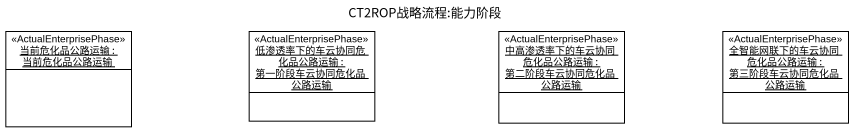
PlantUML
@startuml
title CT2ROP战略流程:能力阶段
hide circle
hide empty members
object "当前危化品公路运输 : 当前危化品公路运输" as 当前危化品公路运输 <<ActualEnterprisePhase>>
object "低渗透率下的车云协同危化品公路运输 : 第一阶段车云协同危化品公路运输" as 低渗透率下的车云协同危化品公路运输 <<ActualEnterprisePhase>>
object "中高渗透率下的车云协同危化品公路运输 : 第二阶段车云协同危化品公路运输" as 中高渗透率下的车云协同危化品公路运输 <<ActualEnterprisePhase>>
object "全智能网联下的车云协同危化品公路运输 : 第三阶段车云协同危化品公路运输" as 全智能网联下的车云协同危化品公路运输 <<ActualEnterprisePhase>>
@enduml
